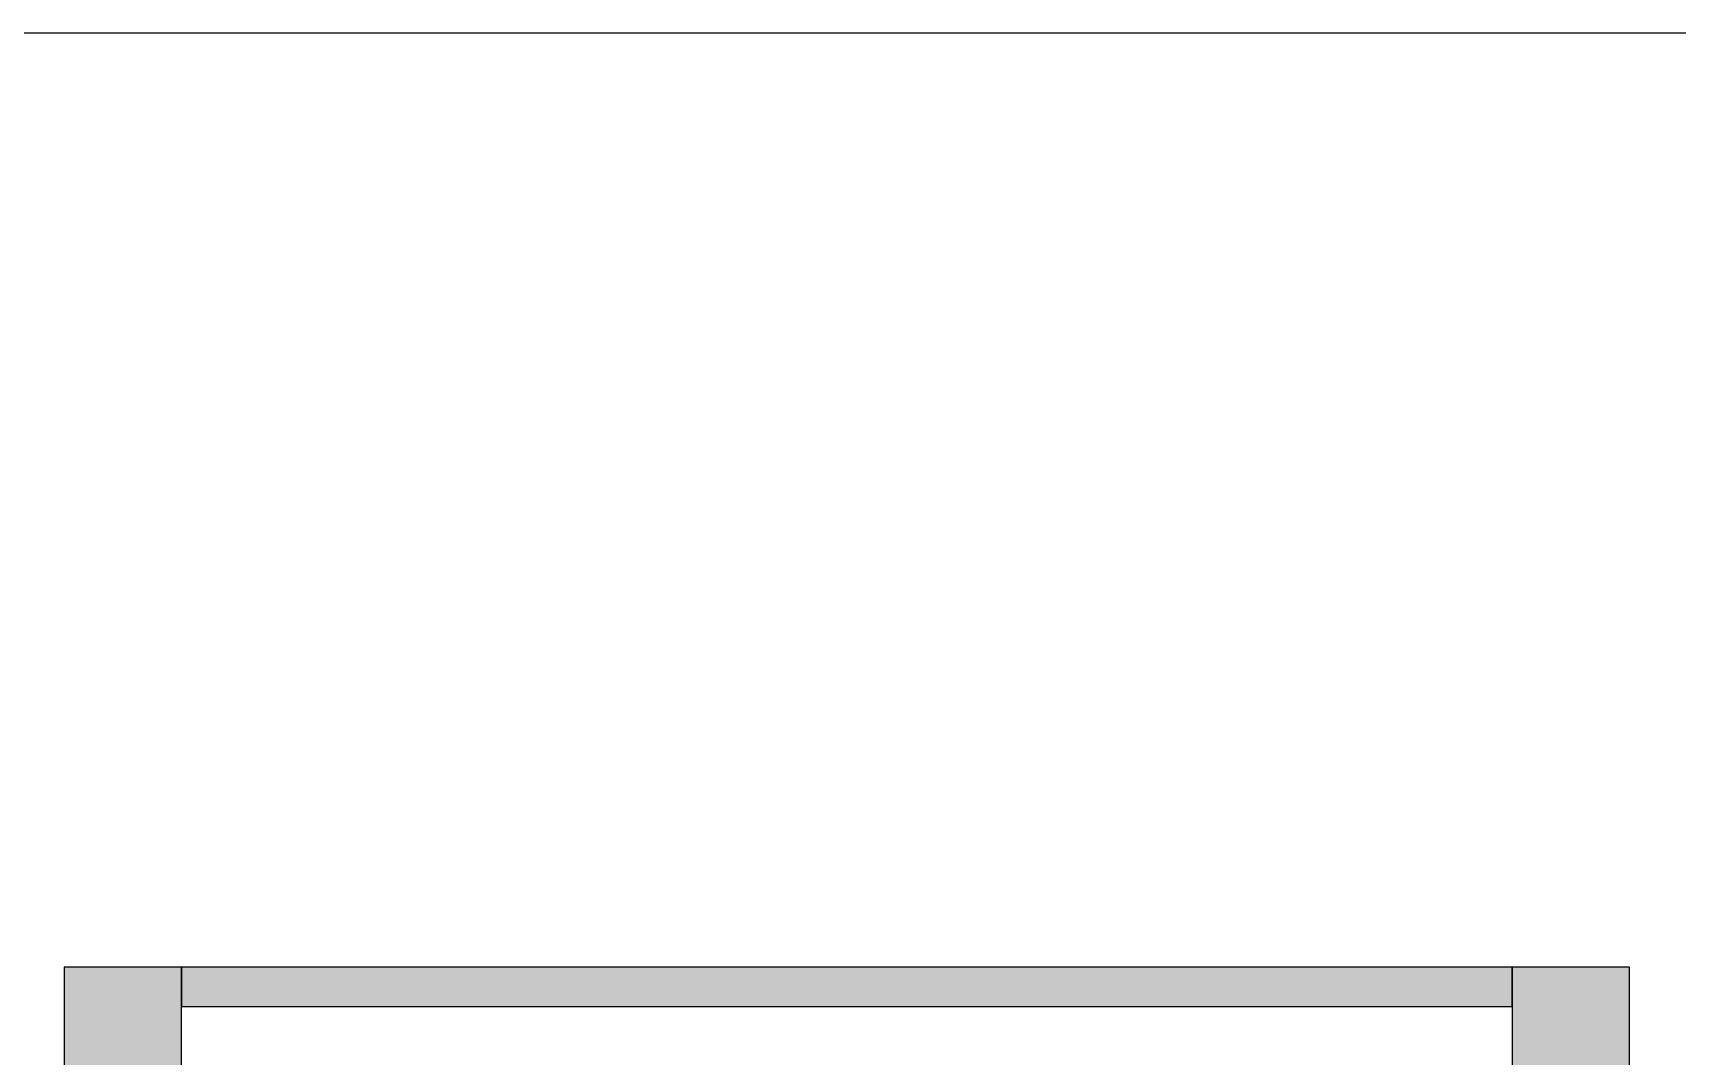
# Model space of a CAD drawing. Header units: millimetres. Extents: x -94739 to 67223, y -48947 to 34737.
# Drawn here: x -54884 to -50682, y -43785 to -41171 of the extents above; entities that cross this region are included whole.
import ezdxf

# ---------------------------------------------------------------- set-up
doc = ezdxf.new("R2010")
doc.units = ezdxf.units.MM
doc.layers.add('DT-深灰填充', color=251, linetype='Continuous')
doc.layers.add('DT-通用', color=200, linetype='Continuous')

# ---------------------------------------------------------------- blocks, each defined once
blk = doc.blocks.new('*U137')
at = {"layer": 'DT-深灰填充'}
blk.add_hatch(color=256, dxfattribs=at).paths.add_polyline_path([(0, -1000), (299.9, -1000), (299.9, 0), (0, 0)])
at = {"layer": 'DT-通用', "color": 200, "ltscale": 10}
blk.add_lwpolyline([(0, -1000), (299.9, -1000), (299.9, 0), (0, 0)], close=True, dxfattribs=at)
blk = doc.blocks.new('*U138')
at = {"layer": 'DT-深灰填充'}
blk.add_hatch(color=256, dxfattribs=at).paths.add_polyline_path([(0, -1000), (300, -1000), (300, 0), (0, 0)])
at = {"layer": 'DT-通用', "color": 200, "ltscale": 10}
blk.add_lwpolyline([(0, -1000), (300, -1000), (300, 0), (0, 0)], close=True, dxfattribs=at)
blk = doc.blocks.new('*U640')
at = {"layer": 'DT-深灰填充'}
blk.add_hatch(color=256, dxfattribs=at).paths.add_polyline_path([(0, -100), (3400, -100), (3400, 0), (0, 0)])
at = {"layer": 'DT-通用', "color": 200, "ltscale": 10}
blk.add_lwpolyline([(0, -100), (3400, -100), (3400, 0), (0, 0)], close=True, dxfattribs=at)

msp = doc.modelspace()

# ---------------------------------------------------------------- linework, layer by layer
at = {"layer": 'DT-通用', "ltscale": 300}
msp.add_lwpolyline([(-58660.2, -41170.9), (-46461.4, -41170.9), (-46461.4, -48944.1), (-58660.2, -48944.1)], close=True, dxfattribs=at)

# ---------------------------------------------------------------- block references
for name, p in [('*U138', (-54804.2, -43557.9)), ('*U640', (-54504.2, -43557.9)), ('*U137', (-51104.2, -43557.9))]:
    msp.add_blockref(name, p)

doc.saveas('drawing.dxf')
